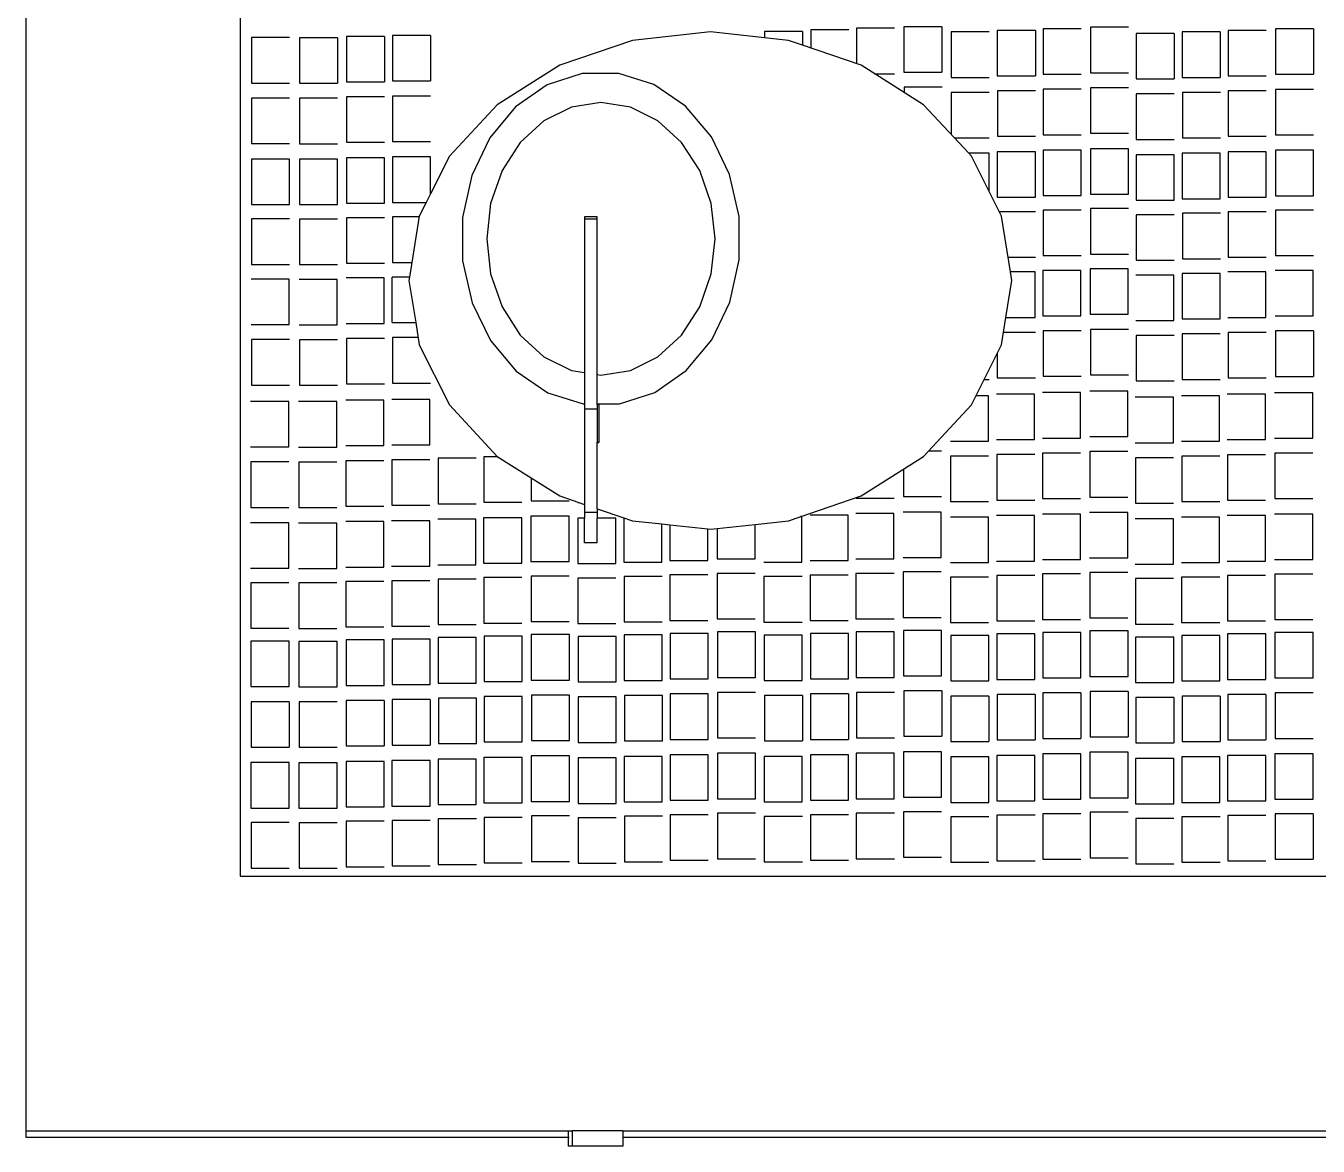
# Model space of a CAD drawing. Header units: inches. Extents: x -5775 to 2930, y 591 to 3437.
# Drawn here: x -5601.57 to -5590.98, y 2861.19 to 2870.38 of the extents above; entities that cross this region are included whole.
import ezdxf

# ---------------------------------------------------------------- set-up
doc = ezdxf.new("R2010")
doc.units = ezdxf.units.IN
doc.header["$LTSCALE"] = 20
doc.header["$MEASUREMENT"] = 0
doc.layers.add('Accesories', color=27, linetype='Continuous')

# ---------------------------------------------------------------- blocks, each defined once
blk = doc.blocks.new('Diesel Generator pl')
at = {"layer": 'Accesories'}
for p, q in [((6.04698, 0.53221), (6.04698, 1.89511)), ((6.20171, 0.7646), (6.20171, 1.65251)), ((6.20537, 0.7646), (6.20537, 1.65251)), ((5.5323, 1.18373), (5.5323, 1.16063)), ((5.5323, 1.18373), (5.5599, 1.18373)), ((5.5599, 1.16063), (5.5599, 1.18373)), ((5.56903, 1.18384), (5.56903, 1.16074)), ((5.59663, 1.16074), (5.59663, 1.18384)), ((5.63364, 1.18372), (5.60604, 1.18372)), ((5.60604, 1.18372), (5.60604, 1.16062)), ((5.63364, 1.16062), (5.63364, 1.18372)), ((5.64244, 1.1838), (5.64244, 1.1607)), ((5.67004, 1.1607), (5.67004, 1.1838)), ((5.67903, 1.18364), (5.67903, 1.16054)), ((5.70663, 1.18364), (5.67903, 1.18364)), ((5.70663, 1.16054), (5.70663, 1.18364)), ((5.71576, 1.18375), (5.74336, 1.18375)), ((5.71576, 1.18375), (5.71576, 1.16065)), ((5.74336, 1.16065), (5.74336, 1.18375)), ((5.75328, 1.18329), (5.75328, 1.16019)), ((5.78088, 1.18329), (5.75328, 1.18329)), ((5.78088, 1.16019), (5.78088, 1.18329)), ((5.79002, 1.1834), (5.79002, 1.1603)), ((5.81762, 1.1603), (5.81762, 1.1834)), ((5.82703, 1.18328), (5.82703, 1.16018)), ((5.85463, 1.18328), (5.82703, 1.18328)), ((5.85463, 1.16018), (5.85463, 1.18328)), ((5.86343, 1.18336), (5.86343, 1.16026)), ((5.89103, 1.16026), (5.89103, 1.18336)), ((5.92652, 1.18348), (5.89892, 1.18348)), ((5.89892, 1.18348), (5.89892, 1.16038)), ((5.92652, 1.16038), (5.92652, 1.18348)), ((5.93566, 1.18359), (5.93566, 1.16049)), ((5.96326, 1.16049), (5.96326, 1.18359)), ((6.00027, 1.18348), (5.97267, 1.18348)), ((5.97267, 1.18348), (5.97267, 1.16038)), ((6.00027, 1.16038), (6.00027, 1.18348)), ((6.00907, 1.18355), (6.03667, 1.18355)), ((6.00907, 1.18355), (6.00907, 1.16045)), ((6.03667, 1.16045), (6.03667, 1.18355)), ((5.5323, 1.16063), (5.5599, 1.16063)), ((5.53321, 1.15501), (5.53321, 1.13191)), ((5.56081, 1.13191), (5.56081, 1.15501)), ((5.56903, 1.16074), (5.59663, 1.16074)), ((5.56995, 1.15512), (5.56995, 1.13202)), ((5.59755, 1.13202), (5.59755, 1.15512)), ((5.60604, 1.16062), (5.63364, 1.16062)), ((5.60696, 1.155), (5.60696, 1.1319)), ((5.63456, 1.155), (5.60696, 1.155)), ((5.63456, 1.1319), (5.63456, 1.155)), ((5.64244, 1.1607), (5.67004, 1.1607)), ((5.64336, 1.15508), (5.64336, 1.13198)), ((5.67096, 1.13198), (5.67096, 1.15508)), ((5.70754, 1.15492), (5.67994, 1.15492)), ((5.67994, 1.15492), (5.67994, 1.13182)), ((5.70754, 1.13182), (5.70754, 1.15492)), ((5.71576, 1.16065), (5.74336, 1.16065)), ((5.71668, 1.15503), (5.71668, 1.13193)), ((5.74428, 1.13193), (5.74428, 1.15503)), ((5.7818, 1.15456), (5.7542, 1.15456)), ((5.7542, 1.15456), (5.7542, 1.13146)), ((5.7818, 1.13146), (5.7818, 1.15456)), ((5.79002, 1.1603), (5.81762, 1.1603)), ((5.79093, 1.15467), (5.79093, 1.13157)), ((5.81853, 1.13157), (5.81853, 1.15467)), ((5.85554, 1.15456), (5.82794, 1.15456)), ((5.82794, 1.15456), (5.82794, 1.13146)), ((5.85554, 1.13146), (5.85554, 1.15456)), ((5.86343, 1.16026), (5.89103, 1.16026)), ((5.86435, 1.15463), (5.86435, 1.13153)), ((5.89195, 1.13153), (5.89195, 1.15463)), ((5.89892, 1.16038), (5.92652, 1.16038)), ((5.92744, 1.15476), (5.89984, 1.15476)), ((5.89984, 1.15476), (5.89984, 1.13166)), ((5.92744, 1.13166), (5.92744, 1.15476)), ((5.93566, 1.16049), (5.96326, 1.16049)), ((5.93657, 1.15487), (5.93657, 1.13177)), ((5.93657, 1.15487), (5.96417, 1.15487)), ((5.96417, 1.13177), (5.96417, 1.15487)), ((5.97267, 1.16038), (6.00027, 1.16038)), ((6.00118, 1.15475), (5.97358, 1.15475)), ((5.97358, 1.15475), (5.97358, 1.13165)), ((6.00118, 1.13165), (6.00118, 1.15475)), ((6.00907, 1.16045), (6.03667, 1.16045)), ((6.00999, 1.15483), (6.00999, 1.13173)), ((6.03759, 1.13173), (6.03759, 1.15483)), ((5.53321, 1.13191), (5.56081, 1.13191)), ((5.56995, 1.13202), (5.59755, 1.13202)), ((5.60696, 1.1319), (5.63456, 1.1319)), ((5.64336, 1.13198), (5.67096, 1.13198)), ((5.71668, 1.13193), (5.74428, 1.13193)), ((5.79093, 1.13157), (5.81853, 1.13157)), ((5.86435, 1.13153), (5.89195, 1.13153)), ((5.89984, 1.13166), (5.92744, 1.13166)), ((5.93657, 1.13177), (5.96417, 1.13177)), ((5.97358, 1.13165), (6.00118, 1.13165)), ((6.00999, 1.13173), (6.03759, 1.13173)), ((5.53415, 1.12722), (5.56175, 1.12722)), ((5.53415, 1.12722), (5.53415, 1.10412)), ((5.56175, 1.10412), (5.56175, 1.12722)), ((5.57088, 1.12733), (5.57088, 1.10423)), ((5.59848, 1.10423), (5.59848, 1.12733)), ((5.60789, 1.12721), (5.60789, 1.10411)), ((5.63549, 1.12721), (5.60789, 1.12721)), ((5.63549, 1.10411), (5.63549, 1.12721)), ((5.6443, 1.12729), (5.6443, 1.10419)), ((5.6719, 1.10419), (5.6719, 1.12729)), ((5.70848, 1.12712), (5.68088, 1.12712)), ((5.68088, 1.12712), (5.68088, 1.10402)), ((5.70848, 1.10402), (5.70848, 1.12712)), ((5.71762, 1.12723), (5.71762, 1.10413)), ((5.74522, 1.10413), (5.74522, 1.12723)), ((5.75513, 1.12677), (5.75513, 1.10367)), ((5.78273, 1.12677), (5.75513, 1.12677)), ((5.78273, 1.10367), (5.78273, 1.12677)), ((5.79187, 1.12688), (5.79187, 1.10378)), ((5.81947, 1.10378), (5.81947, 1.12688)), ((5.85648, 1.12676), (5.82888, 1.12676)), ((5.82888, 1.12676), (5.82888, 1.10366)), ((5.85648, 1.10366), (5.85648, 1.12676)), ((5.86528, 1.12684), (5.86528, 1.10374)), ((5.89288, 1.10374), (5.89288, 1.12684)), ((5.92837, 1.12697), (5.90077, 1.12697)), ((5.90077, 1.12697), (5.90077, 1.10387)), ((5.92837, 1.10387), (5.92837, 1.12697)), ((5.93751, 1.12708), (5.93751, 1.10398)), ((5.93751, 1.12708), (5.96511, 1.12708)), ((5.96511, 1.10398), (5.96511, 1.12708)), ((6.00212, 1.12696), (5.97452, 1.12696)), ((5.97452, 1.12696), (5.97452, 1.10386)), ((6.00212, 1.10386), (6.00212, 1.12696)), ((6.01092, 1.12704), (6.01092, 1.10394)), ((6.03852, 1.10394), (6.03852, 1.12704)), ((5.53415, 1.10412), (5.56175, 1.10412)), ((5.53509, 1.09917), (5.53509, 1.07607)), ((5.53509, 1.09917), (5.56269, 1.09917)), ((5.56269, 1.07607), (5.56269, 1.09917)), ((5.57088, 1.10423), (5.59848, 1.10423)), ((5.57183, 1.09928), (5.57183, 1.07618)), ((5.59943, 1.07618), (5.59943, 1.09928)), ((5.60789, 1.10411), (5.63549, 1.10411)), ((5.63644, 1.09916), (5.60884, 1.09916)), ((5.60884, 1.09916), (5.60884, 1.07606)), ((5.63644, 1.07606), (5.63644, 1.09916)), ((5.6443, 1.10419), (5.6719, 1.10419)), ((5.64524, 1.09924), (5.64524, 1.07614)), ((5.67284, 1.07614), (5.67284, 1.09924)), ((5.68088, 1.10402), (5.70848, 1.10402)), ((5.70942, 1.09908), (5.68182, 1.09908)), ((5.68182, 1.09908), (5.68182, 1.07598)), ((5.70942, 1.07598), (5.70942, 1.09908)), ((5.71762, 1.10413), (5.74522, 1.10413)), ((5.71856, 1.09919), (5.71856, 1.07609)), ((5.74616, 1.07609), (5.74616, 1.09919)), ((5.78368, 1.09873), (5.75608, 1.09873)), ((5.75608, 1.09873), (5.75608, 1.07563)), ((5.78368, 1.07563), (5.78368, 1.09873)), ((5.79187, 1.10378), (5.81947, 1.10378)), ((5.79281, 1.09884), (5.79281, 1.07574)), ((5.82041, 1.07574), (5.82041, 1.09884)), ((5.85742, 1.09872), (5.82982, 1.09872)), ((5.82982, 1.09872), (5.82982, 1.07562)), ((5.85742, 1.07562), (5.85742, 1.09872)), ((5.86528, 1.10374), (5.89288, 1.10374)), ((5.86622, 1.0988), (5.86622, 1.0757)), ((5.89382, 1.0757), (5.89382, 1.0988)), ((5.90077, 1.10387), (5.92837, 1.10387)), ((5.90172, 1.09892), (5.90172, 1.07582)), ((5.92932, 1.09892), (5.90172, 1.09892)), ((5.92932, 1.07582), (5.92932, 1.09892)), ((5.93751, 1.10398), (5.96511, 1.10398)), ((5.93845, 1.09903), (5.96605, 1.09903)), ((5.93845, 1.09903), (5.93845, 1.07593)), ((5.96605, 1.07593), (5.96605, 1.09903)), ((5.97452, 1.10386), (6.00212, 1.10386)), ((5.97546, 1.09892), (5.97546, 1.07582)), ((6.00306, 1.09892), (5.97546, 1.09892)), ((6.00306, 1.07582), (6.00306, 1.09892)), ((6.01092, 1.10394), (6.03852, 1.10394)), ((6.01187, 1.09899), (6.01187, 1.07589)), ((6.03947, 1.07589), (6.03947, 1.09899)), ((5.53509, 1.07607), (5.56269, 1.07607)), ((5.57183, 1.07618), (5.59943, 1.07618)), ((5.60884, 1.07606), (5.63644, 1.07606)), ((5.64524, 1.07614), (5.67284, 1.07614)), ((5.71856, 1.07609), (5.74616, 1.07609)), ((5.79281, 1.07574), (5.82041, 1.07574)), ((5.86622, 1.0757), (5.89382, 1.0757)), ((5.90172, 1.07582), (5.92932, 1.07582)), ((5.93845, 1.07593), (5.96605, 1.07593)), ((5.97546, 1.07582), (6.00306, 1.07582)), ((6.01187, 1.07589), (6.03947, 1.07589)), ((5.53135, 1.07146), (5.53135, 1.04836)), ((5.55895, 1.04836), (5.55895, 1.07146)), ((5.56808, 1.07157), (5.56808, 1.04847)), ((5.59568, 1.04847), (5.59568, 1.07157)), ((5.63269, 1.07146), (5.60509, 1.07146)), ((5.60509, 1.07146), (5.60509, 1.04836)), ((5.63269, 1.04836), (5.63269, 1.07146)), ((5.6415, 1.07153), (5.6415, 1.04843)), ((5.6691, 1.04843), (5.6691, 1.07153)), ((5.67808, 1.07137), (5.67808, 1.04827)), ((5.70568, 1.07137), (5.67808, 1.07137)), ((5.70568, 1.04827), (5.70568, 1.07137)), ((5.71482, 1.07148), (5.71482, 1.04838)), ((5.74242, 1.04838), (5.74242, 1.07148)), ((5.77993, 1.07102), (5.75233, 1.07102)), ((5.75233, 1.07102), (5.75233, 1.04792)), ((5.77993, 1.04792), (5.77993, 1.07102)), ((5.78907, 1.07113), (5.78907, 1.04803)), ((5.81667, 1.04803), (5.81667, 1.07113)), ((5.82608, 1.07101), (5.82608, 1.04791)), ((5.85368, 1.07101), (5.82608, 1.07101)), ((5.85368, 1.04791), (5.85368, 1.07101)), ((5.86248, 1.07109), (5.86248, 1.04799)), ((5.89008, 1.04799), (5.89008, 1.07109)), ((5.92557, 1.07122), (5.89797, 1.07122)), ((5.89797, 1.07122), (5.89797, 1.04812)), ((5.92557, 1.04812), (5.92557, 1.07122)), ((5.93471, 1.07133), (5.93471, 1.04823)), ((5.93471, 1.07133), (5.96231, 1.07133)), ((5.96231, 1.04823), (5.96231, 1.07133)), ((5.97172, 1.07121), (5.97172, 1.04811)), ((5.99932, 1.07121), (5.97172, 1.07121)), ((5.99932, 1.04811), (5.99932, 1.07121)), ((6.00812, 1.07129), (6.00812, 1.04819)), ((6.03572, 1.04819), (6.03572, 1.07129)), ((5.53135, 1.04836), (5.55895, 1.04836)), ((5.56808, 1.04847), (5.59568, 1.04847)), ((5.60509, 1.04836), (5.63269, 1.04836)), ((5.6415, 1.04843), (5.6691, 1.04843)), ((5.67808, 1.04827), (5.70568, 1.04827)), ((5.71482, 1.04838), (5.74242, 1.04838)), ((5.78907, 1.04803), (5.81667, 1.04803)), ((5.86248, 1.04799), (5.89008, 1.04799)), ((5.89797, 1.04812), (5.92557, 1.04812)), ((5.93471, 1.04823), (5.96231, 1.04823)), ((5.97172, 1.04811), (5.99932, 1.04811)), ((6.00812, 1.04819), (6.03572, 1.04819)), ((5.53226, 1.04274), (5.53226, 1.01964)), ((5.55986, 1.01964), (5.55986, 1.04274)), ((5.569, 1.04285), (5.569, 1.01975)), ((5.5966, 1.01975), (5.5966, 1.04285)), ((5.63361, 1.04273), (5.60601, 1.04273)), ((5.60601, 1.04273), (5.60601, 1.01963)), ((5.63361, 1.01963), (5.63361, 1.04273)), ((5.64241, 1.04281), (5.64241, 1.01971)), ((5.67001, 1.01971), (5.67001, 1.04281)), ((5.7066, 1.04265), (5.679, 1.04265)), ((5.679, 1.04265), (5.679, 1.01955)), ((5.7066, 1.01955), (5.7066, 1.04265)), ((5.71573, 1.04276), (5.71573, 1.01966)), ((5.74333, 1.01966), (5.74333, 1.04276)), ((5.78085, 1.0423), (5.75325, 1.0423)), ((5.75325, 1.0423), (5.75325, 1.0192)), ((5.78085, 1.0192), (5.78085, 1.0423)), ((5.78999, 1.04241), (5.78999, 1.01931)), ((5.81759, 1.01931), (5.81759, 1.04241)), ((5.82699, 1.04229), (5.82699, 1.01919)), ((5.85459, 1.04229), (5.82699, 1.04229)), ((5.85459, 1.01919), (5.85459, 1.04229)), ((5.8634, 1.04237), (5.8634, 1.01927)), ((5.891, 1.01927), (5.891, 1.04237)), ((5.92649, 1.04249), (5.89889, 1.04249)), ((5.89889, 1.04249), (5.89889, 1.01939)), ((5.92649, 1.01939), (5.92649, 1.04249)), ((5.93563, 1.0426), (5.96323, 1.0426)), ((5.93563, 1.0426), (5.93563, 1.0195)), ((5.96323, 1.0195), (5.96323, 1.0426)), ((5.97263, 1.04249), (5.97263, 1.01939)), ((6.00023, 1.04249), (5.97263, 1.04249)), ((6.00023, 1.01939), (6.00023, 1.04249)), ((6.00904, 1.04256), (6.00904, 1.01946)), ((6.03664, 1.01946), (6.03664, 1.04256)), ((5.569, 1.01975), (5.5966, 1.01975)), ((5.53226, 1.01964), (5.55986, 1.01964)), ((5.5332, 1.01495), (5.5608, 1.01495)), ((5.5332, 1.01495), (5.5332, 0.99185)), ((5.5608, 0.99185), (5.5608, 1.01495)), ((5.56994, 1.01506), (5.56994, 0.99196)), ((5.59754, 0.99196), (5.59754, 1.01506)), ((5.60601, 1.01963), (5.63361, 1.01963)), ((5.63454, 1.01494), (5.60694, 1.01494)), ((5.60694, 1.01494), (5.60694, 0.99184)), ((5.63454, 0.99184), (5.63454, 1.01494)), ((5.64241, 1.01971), (5.67001, 1.01971)), ((5.64335, 1.01502), (5.64335, 0.99305)), ((5.67095, 0.9984), (5.67095, 1.01502)), ((5.679, 1.01955), (5.7066, 1.01955)), ((5.67993, 1.01486), (5.67993, 0.99983)), ((5.70753, 1.01486), (5.67993, 1.01486)), ((5.70753, 0.99711), (5.70753, 1.01486)), ((5.71573, 1.01966), (5.74333, 1.01966)), ((5.71667, 1.01497), (5.71667, 0.99565)), ((5.74427, 0.99187), (5.74427, 1.01497)), ((5.78178, 1.0145), (5.75418, 1.0145)), ((5.75418, 1.0145), (5.75418, 0.9914)), ((5.78178, 0.9914), (5.78178, 1.0145)), ((5.78999, 1.01931), (5.81759, 1.01931)), ((5.79092, 1.01461), (5.79092, 0.99151)), ((5.81852, 0.99151), (5.81852, 1.01461)), ((5.85553, 1.0145), (5.82793, 1.0145)), ((5.82793, 1.0145), (5.82793, 0.9914)), ((5.85553, 0.9914), (5.85553, 1.0145)), ((5.8634, 1.01927), (5.891, 1.01927)), ((5.86433, 1.01457), (5.86433, 0.99147)), ((5.89193, 0.99147), (5.89193, 1.01457)), ((5.89889, 1.01939), (5.92649, 1.01939)), ((5.89983, 1.0147), (5.89983, 0.9916)), ((5.92743, 1.0147), (5.89983, 1.0147)), ((5.92743, 0.9916), (5.92743, 1.0147)), ((5.93563, 1.0195), (5.96323, 1.0195)), ((5.93656, 1.01481), (5.96416, 1.01481)), ((5.93656, 1.01481), (5.93656, 0.99171)), ((5.96416, 0.99171), (5.96416, 1.01481)), ((5.97263, 1.01939), (6.00023, 1.01939)), ((6.00117, 1.01469), (5.97357, 1.01469)), ((5.97357, 1.01469), (5.97357, 0.99159)), ((6.00117, 0.99159), (6.00117, 1.01469)), ((6.00904, 1.01946), (6.03664, 1.01946)), ((6.00997, 1.01477), (6.00997, 0.99167)), ((6.03757, 0.99167), (6.03757, 1.01477)), ((5.67993, 0.99983), (5.6461, 0.99443)), ((5.68519, 1.00067), (5.67993, 0.99983)), ((5.70753, 0.99711), (5.68519, 1.00067)), ((5.72428, 0.99443), (5.70753, 0.99711)), ((5.5332, 0.99185), (5.5608, 0.99185)), ((5.56994, 0.99196), (5.59754, 0.99196)), ((5.60694, 0.99184), (5.63454, 0.99184)), ((5.6461, 0.99443), (5.63108, 0.9869)), ((5.76071, 0.97616), (5.72428, 0.99443)), ((5.7294, 0.99187), (5.74427, 0.99187)), ((5.79092, 0.99151), (5.81852, 0.99151)), ((5.86433, 0.99147), (5.89193, 0.99147)), ((5.89983, 0.9916), (5.92743, 0.9916)), ((5.93656, 0.99171), (5.96416, 0.99171)), ((5.97357, 0.99159), (6.00117, 0.99159)), ((6.00997, 0.99167), (6.03757, 0.99167)), ((5.53414, 0.9869), (5.53414, 0.9638)), ((5.56174, 0.9638), (5.56174, 0.9869)), ((5.57088, 0.98701), (5.57088, 0.96391)), ((5.59848, 0.96575), (5.59848, 0.98701)), ((5.60789, 0.9869), (5.60789, 0.9745)), ((5.63108, 0.9869), (5.60789, 0.9869)), ((5.63108, 0.9869), (5.60967, 0.97616)), ((5.74521, 0.98393), (5.74521, 0.98692)), ((5.75513, 0.98646), (5.75513, 0.97896)), ((5.78273, 0.98646), (5.75513, 0.98646)), ((5.78273, 0.96336), (5.78273, 0.98646)), ((5.79186, 0.98657), (5.79186, 0.96347)), ((5.81946, 0.96347), (5.81946, 0.98657)), ((5.85647, 0.98645), (5.82887, 0.98645)), ((5.82887, 0.98645), (5.82887, 0.96335)), ((5.85647, 0.96335), (5.85647, 0.98645)), ((5.86528, 0.98653), (5.86528, 0.96343)), ((5.89288, 0.96343), (5.89288, 0.98653)), ((5.92837, 0.98666), (5.90077, 0.98666)), ((5.90077, 0.98666), (5.90077, 0.96356)), ((5.92837, 0.96356), (5.92837, 0.98666)), ((5.93751, 0.98677), (5.93751, 0.96367)), ((5.93751, 0.98677), (5.96511, 0.98677)), ((5.96511, 0.96367), (5.96511, 0.98677)), ((5.97451, 0.98665), (5.97451, 0.96355)), ((6.00211, 0.98665), (5.97451, 0.98665)), ((6.00211, 0.96355), (6.00211, 0.98665)), ((6.01092, 0.98673), (6.01092, 0.96363)), ((6.03852, 0.96363), (6.03852, 0.98673)), ((5.60789, 0.9745), (5.57839, 0.94708)), ((5.60967, 0.97616), (5.60789, 0.9745)), ((5.79199, 0.94708), (5.76071, 0.97616)), ((5.53104, 0.95826), (5.55864, 0.95826)), ((5.53104, 0.95826), (5.53104, 0.93516)), ((5.53414, 0.9638), (5.56174, 0.9638)), ((5.55864, 0.93516), (5.55864, 0.95826)), ((5.56777, 0.95837), (5.56777, 0.93527)), ((5.57088, 0.96391), (5.5965, 0.96391)), ((5.78876, 0.95793), (5.78876, 0.95008)), ((5.79186, 0.96347), (5.81946, 0.96347)), ((5.81636, 0.93483), (5.81636, 0.95793)), ((5.85337, 0.95781), (5.82577, 0.95781)), ((5.82577, 0.95781), (5.82577, 0.93471)), ((5.85337, 0.93471), (5.85337, 0.95781)), ((5.86217, 0.95788), (5.86217, 0.93478)), ((5.86528, 0.96343), (5.89288, 0.96343)), ((5.88977, 0.93478), (5.88977, 0.95788)), ((5.92526, 0.95801), (5.89766, 0.95801)), ((5.89766, 0.95801), (5.89766, 0.93491)), ((5.90077, 0.96356), (5.92837, 0.96356)), ((5.92526, 0.93491), (5.92526, 0.95801)), ((5.9344, 0.95812), (5.962, 0.95812)), ((5.9344, 0.95812), (5.9344, 0.93502)), ((5.93751, 0.96367), (5.96511, 0.96367)), ((5.962, 0.93502), (5.962, 0.95812)), ((5.99901, 0.95801), (5.97141, 0.95801)), ((5.97141, 0.95801), (5.97141, 0.93491)), ((5.97451, 0.96355), (6.00211, 0.96355)), ((5.99901, 0.93491), (5.99901, 0.95801)), ((6.00781, 0.95808), (6.00781, 0.93498)), ((6.01092, 0.96363), (6.03852, 0.96363)), ((6.03541, 0.93498), (6.03541, 0.95808)), ((5.57839, 0.94708), (5.55439, 0.90919)), ((5.81599, 0.90919), (5.79199, 0.94708)), ((5.53104, 0.93516), (5.55864, 0.93516)), ((5.56777, 0.93527), (5.57091, 0.93527)), ((5.79975, 0.93483), (5.81636, 0.93483)), ((5.86217, 0.93478), (5.88977, 0.93478)), ((5.89766, 0.93491), (5.92526, 0.93491)), ((5.9344, 0.93502), (5.962, 0.93502)), ((5.97141, 0.93491), (5.99901, 0.93491)), ((6.00781, 0.93498), (6.03541, 0.93498)), ((5.53195, 0.92954), (5.53195, 0.90644)), ((5.55955, 0.91734), (5.55955, 0.92954)), ((5.81727, 0.9061), (5.81727, 0.9292)), ((5.85428, 0.92909), (5.82668, 0.92909)), ((5.82668, 0.92909), (5.82668, 0.90599)), ((5.85428, 0.90599), (5.85428, 0.92909)), ((5.86309, 0.92916), (5.86309, 0.90606)), ((5.89069, 0.90606), (5.89069, 0.92916)), ((5.89858, 0.92929), (5.89858, 0.90619)), ((5.92618, 0.92929), (5.89858, 0.92929)), ((5.92618, 0.90619), (5.92618, 0.92929)), ((5.93532, 0.9294), (5.93532, 0.9063)), ((5.96292, 0.9063), (5.96292, 0.9294)), ((5.99992, 0.92928), (5.97232, 0.92928)), ((5.97232, 0.92928), (5.97232, 0.90618)), ((5.99992, 0.90618), (5.99992, 0.92928)), ((6.00873, 0.92936), (6.00873, 0.90626)), ((6.03633, 0.90626), (6.03633, 0.92936)), ((5.53195, 0.90644), (5.55345, 0.90644)), ((5.55439, 0.90919), (5.54225, 0.8737)), ((5.83108, 0.86506), (5.81599, 0.90919)), ((5.81705, 0.9061), (5.81727, 0.9061)), ((5.86309, 0.90606), (5.89069, 0.90606)), ((5.89858, 0.90619), (5.92618, 0.90619)), ((5.93532, 0.9063), (5.96292, 0.9063)), ((5.97232, 0.90618), (5.99992, 0.90618)), ((6.00873, 0.90626), (6.03633, 0.90626)), ((5.53289, 0.90174), (5.53289, 0.87864)), ((5.82762, 0.90129), (5.82762, 0.87819)), ((5.85522, 0.90129), (5.82762, 0.90129)), ((5.85522, 0.87819), (5.85522, 0.90129)), ((5.86402, 0.90137), (5.86402, 0.87827)), ((5.89162, 0.87827), (5.89162, 0.90137)), ((5.89951, 0.9015), (5.89951, 0.8784)), ((5.92711, 0.9015), (5.89951, 0.9015)), ((5.92711, 0.8784), (5.92711, 0.9015)), ((5.93625, 0.90161), (5.96385, 0.90161)), ((5.93625, 0.90161), (5.93625, 0.87851)), ((5.96385, 0.87851), (5.96385, 0.90161)), ((6.00086, 0.90149), (5.97326, 0.90149)), ((5.97326, 0.90149), (5.97326, 0.87839)), ((6.00086, 0.87839), (6.00086, 0.90149)), ((6.00966, 0.90157), (6.00966, 0.87847)), ((6.03726, 0.87847), (6.03726, 0.90157)), ((5.53289, 0.87864), (5.54394, 0.87864)), ((5.53383, 0.8737), (5.54225, 0.8737)), ((5.53383, 0.8737), (5.53383, 0.8506)), ((5.54225, 0.8737), (5.5393, 0.86506)), ((5.82856, 0.87325), (5.82856, 0.87242)), ((5.85616, 0.87325), (5.82856, 0.87325)), ((5.85616, 0.85015), (5.85616, 0.87325)), ((5.86402, 0.87827), (5.89162, 0.87827)), ((5.86497, 0.87332), (5.86497, 0.85022)), ((5.89257, 0.85022), (5.89257, 0.87332)), ((5.89951, 0.8784), (5.92711, 0.8784)), ((5.92806, 0.87345), (5.90046, 0.87345)), ((5.90046, 0.87345), (5.90046, 0.85035)), ((5.92806, 0.85035), (5.92806, 0.87345)), ((5.93625, 0.87851), (5.96385, 0.87851)), ((5.93719, 0.87356), (5.93719, 0.85046)), ((5.93719, 0.87356), (5.96479, 0.87356)), ((5.96479, 0.85046), (5.96479, 0.87356)), ((5.97326, 0.87839), (6.00086, 0.87839)), ((5.9742, 0.87345), (5.9742, 0.85035)), ((6.0018, 0.87345), (5.9742, 0.87345)), ((6.0018, 0.85035), (6.0018, 0.87345)), ((6.00966, 0.87847), (6.03726, 0.87847)), ((6.01061, 0.87352), (6.01061, 0.85042)), ((6.03821, 0.85042), (6.03821, 0.87352)), ((5.5393, 0.86506), (5.53773, 0.8506)), ((5.83328, 0.84484), (5.83108, 0.86506)), ((5.53383, 0.8506), (5.53773, 0.8506)), ((5.53773, 0.8506), (5.53415, 0.81771)), ((5.86497, 0.85022), (5.89257, 0.85022)), ((5.90046, 0.85035), (5.92806, 0.85035)), ((5.93719, 0.85046), (5.96479, 0.85046)), ((5.9742, 0.85035), (6.0018, 0.85035)), ((6.01061, 0.85042), (6.03821, 0.85042)), ((5.85428, 0.84484), (5.83328, 0.84484)), ((5.83579, 0.82174), (5.83328, 0.84484)), ((5.85428, 0.82174), (5.85428, 0.84484)), ((5.86308, 0.84491), (5.86308, 0.82181)), ((5.89068, 0.82181), (5.89068, 0.84491)), ((5.92618, 0.84504), (5.89858, 0.84504)), ((5.89858, 0.84504), (5.89858, 0.82194)), ((5.92618, 0.82194), (5.92618, 0.84504)), ((5.93531, 0.84515), (5.93531, 0.82205)), ((5.96291, 0.82205), (5.96291, 0.84515)), ((5.99992, 0.84503), (5.97232, 0.84503)), ((5.97232, 0.84503), (5.97232, 0.82193)), ((5.99992, 0.82193), (5.99992, 0.84503)), ((6.00872, 0.84511), (6.00872, 0.82201)), ((6.03632, 0.82201), (6.03632, 0.84511)), ((5.64624, 0.83518), (5.62074, 0.82939)), ((5.67266, 0.83525), (5.64624, 0.83518)), ((5.6982, 0.82959), (5.67266, 0.83525)), ((5.62074, 0.82939), (5.59791, 0.81828)), ((5.72112, 0.8186), (5.6982, 0.82959)), ((5.53415, 0.81771), (5.5393, 0.77035)), ((5.59791, 0.81828), (5.57928, 0.80259)), ((5.63834, 0.81817), (5.61837, 0.81124)), ((5.65976, 0.82053), (5.63834, 0.81817)), ((5.68119, 0.81817), (5.65976, 0.82053)), ((5.70115, 0.81124), (5.68119, 0.81817)), ((5.73986, 0.80301), (5.72112, 0.8186)), ((5.83354, 0.79302), (5.83605, 0.81612)), ((5.83579, 0.82174), (5.85428, 0.82174)), ((5.83622, 0.81771), (5.83579, 0.82174)), ((5.83605, 0.81612), (5.83622, 0.81771)), ((5.8552, 0.81612), (5.83605, 0.81612)), ((5.8552, 0.79302), (5.8552, 0.81612)), ((5.86308, 0.82181), (5.89068, 0.82181)), ((5.864, 0.81619), (5.864, 0.79309)), ((5.8916, 0.79309), (5.8916, 0.81619)), ((5.89858, 0.82194), (5.92618, 0.82194)), ((5.92709, 0.81632), (5.89949, 0.81632)), ((5.89949, 0.81632), (5.89949, 0.79322)), ((5.92709, 0.79322), (5.92709, 0.81632)), ((5.93531, 0.82205), (5.96291, 0.82205)), ((5.96383, 0.81643), (5.93623, 0.81643)), ((5.93623, 0.81643), (5.93623, 0.79333)), ((5.96383, 0.79333), (5.96383, 0.81643)), ((5.97232, 0.82193), (5.99992, 0.82193)), ((6.00084, 0.81631), (5.97324, 0.81631)), ((5.97324, 0.81631), (5.97324, 0.79321)), ((6.00084, 0.79321), (6.00084, 0.81631)), ((6.00872, 0.82201), (6.03632, 0.82201)), ((6.00964, 0.81639), (6.00964, 0.79329)), ((6.03724, 0.79329), (6.03724, 0.81639)), ((5.61837, 0.81124), (5.60123, 0.80023)), ((5.7183, 0.80023), (5.70115, 0.81124)), ((5.57928, 0.80259), (5.56615, 0.78341)), ((5.60123, 0.80023), (5.58807, 0.78588)), ((5.73146, 0.78588), (5.7183, 0.80023)), ((5.75314, 0.7839), (5.73986, 0.80301)), ((5.83303, 0.78832), (5.83354, 0.79302)), ((5.83354, 0.79302), (5.8552, 0.79302)), ((5.864, 0.79309), (5.8916, 0.79309)), ((5.89949, 0.79322), (5.92709, 0.79322)), ((5.93623, 0.79333), (5.96383, 0.79333)), ((5.97324, 0.79321), (6.00084, 0.79321)), ((6.00964, 0.79329), (6.03724, 0.79329)), ((5.58807, 0.78588), (5.5798, 0.76917)), ((5.73973, 0.76917), (5.73146, 0.78588)), ((5.83108, 0.77035), (5.83303, 0.78832)), ((5.85613, 0.78832), (5.83303, 0.78832)), ((5.85613, 0.76522), (5.85613, 0.78832)), ((5.86493, 0.7884), (5.86493, 0.7653)), ((5.89253, 0.7653), (5.89253, 0.7884)), ((5.90043, 0.78853), (5.90043, 0.76543)), ((5.92803, 0.78853), (5.90043, 0.78853)), ((5.92803, 0.76543), (5.92803, 0.78853)), ((5.96476, 0.78864), (5.93716, 0.78864)), ((5.93716, 0.78864), (5.93716, 0.76554)), ((5.96476, 0.76554), (5.96476, 0.78864)), ((6.00177, 0.78852), (5.97417, 0.78852)), ((5.97417, 0.78852), (5.97417, 0.76542)), ((6.00177, 0.76542), (6.00177, 0.78852)), ((6.01058, 0.7886), (6.01058, 0.7655)), ((6.03818, 0.7655), (6.03818, 0.7886)), ((5.56615, 0.78341), (5.55939, 0.76203)), ((5.76006, 0.76256), (5.75314, 0.7839)), ((5.5393, 0.77035), (5.55439, 0.72623)), ((5.5798, 0.76917), (5.57698, 0.75124)), ((5.74255, 0.75124), (5.73973, 0.76917)), ((5.82932, 0.76522), (5.83108, 0.77035)), ((5.55939, 0.76203), (5.55947, 0.73992)), ((5.7601, 0.75001), (5.76006, 0.76256)), ((5.82375, 0.74891), (5.82932, 0.76522)), ((5.82932, 0.76522), (5.85613, 0.76522)), ((5.86493, 0.7653), (5.89253, 0.7653)), ((5.90043, 0.76543), (5.92803, 0.76543)), ((5.93716, 0.76554), (5.96476, 0.76554)), ((5.97417, 0.76542), (6.00177, 0.76542)), ((6.01058, 0.7655), (6.03818, 0.7655)), ((6.20171, 0.7646), (6.20537, 0.7646)), ((6.20171, 0.7646), (6.20171, 0.7338)), ((6.20537, 0.7646), (6.21091, 0.7646)), ((6.21091, 0.7646), (6.21091, 0.7338)), ((5.85708, 0.76028), (5.82948, 0.76028)), ((5.82948, 0.76028), (5.82948, 0.74891)), ((5.85708, 0.73718), (5.85708, 0.76028)), ((5.86588, 0.76035), (5.86588, 0.73725)), ((5.89348, 0.73725), (5.89348, 0.76035)), ((5.92897, 0.76048), (5.90137, 0.76048)), ((5.90137, 0.76048), (5.90137, 0.73738)), ((5.92897, 0.73738), (5.92897, 0.76048)), ((5.96571, 0.76059), (5.93811, 0.76059)), ((5.93811, 0.76059), (5.93811, 0.73749)), ((5.96571, 0.73749), (5.96571, 0.76059)), ((6.00272, 0.76048), (5.97512, 0.76048)), ((5.97512, 0.76048), (5.97512, 0.73738)), ((6.00272, 0.73738), (6.00272, 0.76048)), ((6.01152, 0.76055), (6.01152, 0.73745)), ((6.03912, 0.73745), (6.03912, 0.76055)), ((5.57698, 0.75124), (5.5798, 0.73331)), ((5.64642, 0.74891), (5.64642, 0.74121)), ((5.64795, 0.74891), (5.64642, 0.74891)), ((5.64795, 0.74891), (5.64795, 0.74121)), ((5.74218, 0.74891), (5.64795, 0.74891)), ((5.74218, 0.74891), (5.74255, 0.75124)), ((5.76011, 0.74891), (5.74218, 0.74891)), ((5.7601, 0.75001), (5.76043, 0.75001)), ((5.76011, 0.74891), (5.7601, 0.75001)), ((5.76043, 0.74891), (5.76011, 0.74891)), ((5.76043, 0.75001), (5.76043, 0.74891)), ((5.76043, 0.75001), (5.78339, 0.75001)), ((5.76043, 0.74891), (5.76324, 0.74891)), ((5.76324, 0.74891), (5.76324, 0.74121)), ((5.76324, 0.74891), (5.78339, 0.74891)), ((5.78339, 0.75001), (5.78339, 0.74891)), ((5.78379, 0.75001), (5.78339, 0.75001)), ((5.78379, 0.74891), (5.78339, 0.74891)), ((5.78379, 0.75001), (5.78379, 0.74891)), ((5.82375, 0.74891), (5.78379, 0.74891)), ((5.82375, 0.74891), (5.82615, 0.74891)), ((5.82615, 0.74891), (5.82615, 0.74121)), ((5.82615, 0.74891), (5.82948, 0.74891)), ((5.84455, 0.74891), (5.82948, 0.74891)), ((5.84455, 0.74891), (5.84455, 0.74121)), ((5.55947, 0.73992), (5.56639, 0.71858)), ((5.64642, 0.74121), (5.64795, 0.74121)), ((5.64795, 0.74121), (5.74097, 0.74121)), ((5.73973, 0.73331), (5.74097, 0.74121)), ((5.74097, 0.74121), (5.76013, 0.74121)), ((5.75338, 0.71907), (5.76014, 0.74045)), ((5.76014, 0.74045), (5.76013, 0.74121)), ((5.76013, 0.74121), (5.76324, 0.74121)), ((5.76324, 0.74121), (5.82111, 0.74121)), ((5.81599, 0.72623), (5.82111, 0.74121)), ((5.82007, 0.7373), (5.82007, 0.73815)), ((5.82111, 0.74121), (5.82615, 0.74121)), ((5.82615, 0.74121), (5.82948, 0.74121)), ((5.82948, 0.74121), (5.82948, 0.73718)), ((5.84455, 0.74121), (5.82948, 0.74121)), ((5.90137, 0.73738), (5.92897, 0.73738)), ((5.93811, 0.73749), (5.96571, 0.73749)), ((5.97512, 0.73738), (6.00272, 0.73738)), ((6.01152, 0.73745), (6.03912, 0.73745)), ((5.5798, 0.73331), (5.58807, 0.7166)), ((5.73146, 0.7166), (5.73973, 0.73331)), ((5.81889, 0.70892), (5.81889, 0.73202)), ((5.81977, 0.7373), (5.82007, 0.7373)), ((5.8559, 0.7319), (5.8283, 0.7319)), ((5.8283, 0.7319), (5.8283, 0.7088)), ((5.82948, 0.73718), (5.85708, 0.73718)), ((5.8559, 0.7088), (5.8559, 0.7319)), ((5.8647, 0.73198), (5.8647, 0.70888)), ((5.86588, 0.73725), (5.89348, 0.73725)), ((5.8923, 0.70888), (5.8923, 0.73198)), ((5.92779, 0.73211), (5.90019, 0.73211)), ((5.90019, 0.73211), (5.90019, 0.70901)), ((5.92779, 0.70901), (5.92779, 0.73211)), ((5.96453, 0.73222), (5.93693, 0.73222)), ((5.93693, 0.73222), (5.93693, 0.70912)), ((5.96453, 0.70912), (5.96453, 0.73222)), ((6.00154, 0.7321), (5.97394, 0.7321)), ((5.97394, 0.7321), (5.97394, 0.709)), ((6.00154, 0.709), (6.00154, 0.7321)), ((6.01034, 0.73218), (6.01034, 0.70908)), ((6.03794, 0.70908), (6.03794, 0.73218)), ((6.20171, 0.7338), (6.21091, 0.7338)), ((6.20171, 0.73141), (6.20171, 0.7338)), ((6.20171, 0.73141), (6.20537, 0.73141)), ((6.20171, 0.4022), (6.20171, 0.73141)), ((6.20537, 0.73141), (6.20537, 0.73191)), ((6.20537, 0.73141), (6.21091, 0.73141)), ((6.20537, 0.4022), (6.20537, 0.73141)), ((6.21091, 0.7338), (6.21091, 0.73141)), ((5.55439, 0.72623), (5.57839, 0.68834)), ((5.79199, 0.68834), (5.81599, 0.72623)), ((5.56639, 0.71858), (5.57967, 0.69947)), ((5.58807, 0.7166), (5.60123, 0.70225)), ((5.7183, 0.70225), (5.73146, 0.7166)), ((5.74024, 0.69989), (5.75338, 0.71907)), ((5.80503, 0.70892), (5.81889, 0.70892)), ((5.8283, 0.7088), (5.8559, 0.7088)), ((5.8647, 0.70888), (5.8923, 0.70888)), ((5.90019, 0.70901), (5.92779, 0.70901)), ((5.93693, 0.70912), (5.96453, 0.70912)), ((5.97394, 0.709), (6.00154, 0.709)), ((6.01034, 0.70908), (6.03794, 0.70908)), ((5.57967, 0.69947), (5.59841, 0.68388)), ((5.60123, 0.70225), (5.61837, 0.69124)), ((5.70115, 0.69124), (5.7183, 0.70225)), ((5.72162, 0.6842), (5.74024, 0.69989)), ((5.8198, 0.6802), (5.8198, 0.7033)), ((5.85681, 0.70318), (5.82921, 0.70318)), ((5.82921, 0.70318), (5.82921, 0.68008)), ((5.85681, 0.68008), (5.85681, 0.70318)), ((5.86561, 0.70326), (5.86561, 0.68016)), ((5.89321, 0.68016), (5.89321, 0.70326)), ((5.92871, 0.70339), (5.90111, 0.70339)), ((5.90111, 0.70339), (5.90111, 0.68029)), ((5.92871, 0.68029), (5.92871, 0.70339)), ((5.93784, 0.7035), (5.93784, 0.6804)), ((5.96544, 0.7035), (5.93784, 0.7035)), ((5.96544, 0.6804), (5.96544, 0.7035)), ((6.00245, 0.70338), (5.97485, 0.70338)), ((5.97485, 0.70338), (5.97485, 0.68028)), ((6.00245, 0.68028), (6.00245, 0.70338)), ((6.01126, 0.70346), (6.01126, 0.68036)), ((6.03886, 0.68036), (6.03886, 0.70346)), ((5.61837, 0.69124), (5.63834, 0.68432)), ((5.68119, 0.68432), (5.70115, 0.69124)), ((5.57839, 0.68834), (5.60967, 0.65926)), ((5.59841, 0.68388), (5.62133, 0.67289)), ((5.63834, 0.68432), (5.65976, 0.68195)), ((5.65976, 0.68195), (5.68119, 0.68432)), ((5.69878, 0.67309), (5.72162, 0.6842)), ((5.76071, 0.65926), (5.79199, 0.68834)), ((5.7922, 0.68868), (5.7922, 0.6802)), ((5.7922, 0.6802), (5.8198, 0.6802)), ((5.79314, 0.67551), (5.79314, 0.65241)), ((5.82074, 0.65241), (5.82074, 0.67551)), ((5.82921, 0.68008), (5.85681, 0.68008)), ((5.85775, 0.67539), (5.83015, 0.67539)), ((5.83015, 0.67539), (5.83015, 0.65229)), ((5.85775, 0.65229), (5.85775, 0.67539)), ((5.86561, 0.68016), (5.89321, 0.68016)), ((5.86655, 0.67547), (5.86655, 0.65237)), ((5.89415, 0.65237), (5.89415, 0.67547)), ((5.90111, 0.68029), (5.92871, 0.68029)), ((5.92964, 0.67559), (5.90204, 0.67559)), ((5.90204, 0.67559), (5.90204, 0.65249)), ((5.92964, 0.65249), (5.92964, 0.67559)), ((5.93784, 0.6804), (5.96544, 0.6804)), ((5.96638, 0.6757), (5.93878, 0.6757)), ((5.93878, 0.6757), (5.93878, 0.6526)), ((5.96638, 0.6526), (5.96638, 0.6757)), ((5.97485, 0.68028), (6.00245, 0.68028)), ((6.00339, 0.67559), (5.97579, 0.67559)), ((5.97579, 0.67559), (5.97579, 0.65249)), ((6.00339, 0.65249), (6.00339, 0.67559)), ((6.01126, 0.68036), (6.03886, 0.68036)), ((6.01219, 0.67566), (6.01219, 0.65256)), ((6.03979, 0.65256), (6.03979, 0.67566)), ((5.62133, 0.67289), (5.64687, 0.66723)), ((5.64687, 0.66723), (5.67328, 0.6673)), ((5.67328, 0.6673), (5.69878, 0.67309)), ((5.60967, 0.65926), (5.63253, 0.64779)), ((5.72428, 0.64098), (5.76071, 0.65926)), ((5.79314, 0.65241), (5.82074, 0.65241)), ((5.86655, 0.65237), (5.89415, 0.65237)), ((5.90204, 0.65249), (5.92964, 0.65249)), ((5.93878, 0.6526), (5.96638, 0.6526)), ((5.97579, 0.65249), (6.00339, 0.65249)), ((6.01219, 0.65256), (6.03979, 0.65256)), ((5.53636, 0.6478), (5.56396, 0.6478)), ((5.53636, 0.6478), (5.53636, 0.6247)), ((5.56396, 0.6247), (5.56396, 0.6478)), ((5.5731, 0.64791), (5.5731, 0.62481)), ((5.6007, 0.62481), (5.6007, 0.64791)), ((5.63253, 0.64779), (5.61011, 0.64779)), ((5.61011, 0.64779), (5.61011, 0.62469)), ((5.63253, 0.64779), (5.63771, 0.64519)), ((5.63771, 0.62469), (5.63771, 0.64519)), ((5.63771, 0.64519), (5.6461, 0.64098)), ((5.74743, 0.62472), (5.74743, 0.64782)), ((5.78495, 0.64735), (5.75735, 0.64735)), ((5.75735, 0.64735), (5.75735, 0.62425)), ((5.78495, 0.62425), (5.78495, 0.64735)), ((5.79408, 0.64746), (5.79408, 0.62436)), ((5.82168, 0.62436), (5.82168, 0.64746)), ((5.85869, 0.64734), (5.83109, 0.64734)), ((5.83109, 0.64734), (5.83109, 0.62424)), ((5.85869, 0.62424), (5.85869, 0.64734)), ((5.86749, 0.64742), (5.86749, 0.62432)), ((5.89509, 0.62432), (5.89509, 0.64742)), ((5.90299, 0.64755), (5.90299, 0.62445)), ((5.93059, 0.64755), (5.90299, 0.64755)), ((5.93059, 0.62445), (5.93059, 0.64755)), ((5.93972, 0.64766), (5.96732, 0.64766)), ((5.93972, 0.64766), (5.93972, 0.62456)), ((5.96732, 0.62456), (5.96732, 0.64766)), ((5.97673, 0.64754), (5.97673, 0.62444)), ((6.00433, 0.64754), (5.97673, 0.64754)), ((6.00433, 0.62444), (6.00433, 0.64754)), ((6.01313, 0.64762), (6.01313, 0.62452)), ((6.04073, 0.62452), (6.04073, 0.64762)), ((5.6461, 0.64098), (5.68309, 0.63508)), ((5.64651, 0.64092), (5.64651, 0.62477)), ((5.67411, 0.62477), (5.67411, 0.63652)), ((5.68519, 0.63475), (5.71069, 0.63882)), ((5.71069, 0.63882), (5.72428, 0.64098)), ((5.71069, 0.62461), (5.71069, 0.63882)), ((5.71983, 0.64027), (5.71983, 0.62472)), ((5.68309, 0.63508), (5.68309, 0.62461)), ((5.68309, 0.63508), (5.68519, 0.63475)), ((5.53636, 0.6247), (5.56396, 0.6247)), ((5.53686, 0.61988), (5.56446, 0.61988)), ((5.53686, 0.61988), (5.53686, 0.59678)), ((5.56446, 0.59678), (5.56446, 0.61988)), ((5.5731, 0.62481), (5.6007, 0.62481)), ((5.57359, 0.61999), (5.57359, 0.59689)), ((5.60119, 0.59689), (5.60119, 0.61999)), ((5.61011, 0.62469), (5.63771, 0.62469)), ((5.6106, 0.61987), (5.6106, 0.59677)), ((5.6382, 0.61987), (5.6106, 0.61987)), ((5.6382, 0.59677), (5.6382, 0.61987)), ((5.64651, 0.62477), (5.67411, 0.62477)), ((5.647, 0.61995), (5.647, 0.59685)), ((5.6746, 0.59685), (5.6746, 0.61995)), ((5.71069, 0.62461), (5.68309, 0.62461)), ((5.68359, 0.61979), (5.68359, 0.59669)), ((5.71119, 0.61979), (5.68359, 0.61979)), ((5.71119, 0.59669), (5.71119, 0.61979)), ((5.71983, 0.62472), (5.74743, 0.62472)), ((5.72032, 0.6199), (5.72032, 0.5968)), ((5.74792, 0.5968), (5.74792, 0.6199)), ((5.79408, 0.62436), (5.82168, 0.62436)), ((5.86749, 0.62432), (5.89509, 0.62432)), ((5.90299, 0.62445), (5.93059, 0.62445)), ((5.93972, 0.62456), (5.96732, 0.62456)), ((5.94022, 0.61974), (5.94022, 0.59664)), ((5.94022, 0.61974), (5.96782, 0.61974)), ((5.96782, 0.59664), (5.96782, 0.61974)), ((5.97673, 0.62444), (6.00433, 0.62444)), ((6.01313, 0.62452), (6.04073, 0.62452)), ((6.01363, 0.6197), (6.01363, 0.5966)), ((6.04123, 0.5966), (6.04123, 0.6197)), ((5.78544, 0.61944), (5.75784, 0.61944)), ((5.75784, 0.61944), (5.75784, 0.59634)), ((5.78544, 0.59634), (5.78544, 0.61944)), ((5.79458, 0.61955), (5.79458, 0.59645)), ((5.82218, 0.59645), (5.82218, 0.61955)), ((5.85919, 0.61943), (5.83159, 0.61943)), ((5.83159, 0.61943), (5.83159, 0.59633)), ((5.85919, 0.59633), (5.85919, 0.61943)), ((5.86799, 0.6195), (5.86799, 0.5964)), ((5.89559, 0.5964), (5.89559, 0.6195)), ((5.93108, 0.61963), (5.90348, 0.61963)), ((5.90348, 0.61963), (5.90348, 0.59653)), ((5.93108, 0.59653), (5.93108, 0.61963)), ((6.00483, 0.61963), (5.97723, 0.61963)), ((5.97723, 0.61963), (5.97723, 0.59653)), ((6.00483, 0.59653), (6.00483, 0.61963)), ((5.53686, 0.59678), (5.56446, 0.59678)), ((5.57359, 0.59689), (5.60119, 0.59689)), ((5.6106, 0.59677), (5.6382, 0.59677)), ((5.647, 0.59685), (5.6746, 0.59685)), ((5.72032, 0.5968), (5.74792, 0.5968)), ((5.79458, 0.59645), (5.82218, 0.59645)), ((5.86799, 0.5964), (5.89559, 0.5964)), ((5.90348, 0.59653), (5.93108, 0.59653)), ((5.94022, 0.59664), (5.96782, 0.59664)), ((5.97723, 0.59653), (6.00483, 0.59653)), ((6.01363, 0.5966), (6.04123, 0.5966)), ((5.53771, 0.59133), (5.53771, 0.56823)), ((5.53771, 0.59133), (5.56531, 0.59133)), ((5.56531, 0.56823), (5.56531, 0.59133)), ((5.57445, 0.59144), (5.57445, 0.56834)), ((5.60205, 0.56834), (5.60205, 0.59144)), ((5.63906, 0.59132), (5.61146, 0.59132)), ((5.61146, 0.59132), (5.61146, 0.56822)), ((5.63906, 0.56822), (5.63906, 0.59132)), ((5.64786, 0.5914), (5.64786, 0.5683)), ((5.67546, 0.5683), (5.67546, 0.5914)), ((5.68444, 0.59124), (5.68444, 0.56814)), ((5.71204, 0.59124), (5.68444, 0.59124)), ((5.71204, 0.56814), (5.71204, 0.59124)), ((5.72118, 0.59135), (5.72118, 0.56825)), ((5.74878, 0.56825), (5.74878, 0.59135)), ((5.7863, 0.59088), (5.7587, 0.59088)), ((5.7587, 0.59088), (5.7587, 0.56778)), ((5.7863, 0.56778), (5.7863, 0.59088)), ((5.79543, 0.59099), (5.79543, 0.56789)), ((5.82303, 0.56789), (5.82303, 0.59099)), ((5.83244, 0.59087), (5.83244, 0.56777)), ((5.86004, 0.59087), (5.83244, 0.59087)), ((5.86004, 0.56777), (5.86004, 0.59087)), ((5.86885, 0.59095), (5.86885, 0.56785)), ((5.89645, 0.56785), (5.89645, 0.59095)), ((5.90434, 0.59108), (5.90434, 0.56798)), ((5.93194, 0.59108), (5.90434, 0.59108)), ((5.93194, 0.56798), (5.93194, 0.59108)), ((5.94107, 0.59119), (5.94107, 0.56809)), ((5.96867, 0.56809), (5.96867, 0.59119)), ((5.97808, 0.59107), (5.97808, 0.56797)), ((6.00568, 0.59107), (5.97808, 0.59107)), ((6.00568, 0.56797), (6.00568, 0.59107)), ((6.01449, 0.59115), (6.01449, 0.56805)), ((6.04209, 0.56805), (6.04209, 0.59115)), ((5.53771, 0.56823), (5.56531, 0.56823)), ((5.57445, 0.56834), (5.60205, 0.56834)), ((5.61146, 0.56822), (5.63906, 0.56822)), ((5.64786, 0.5683), (5.67546, 0.5683)), ((5.72118, 0.56825), (5.74878, 0.56825)), ((5.79543, 0.56789), (5.82303, 0.56789)), ((5.86885, 0.56785), (5.89645, 0.56785)), ((5.90434, 0.56798), (5.93194, 0.56798)), ((5.94107, 0.56809), (5.96867, 0.56809)), ((5.97808, 0.56797), (6.00568, 0.56797)), ((6.01449, 0.56805), (6.04209, 0.56805)), ((5.5376, 0.5622), (5.5376, 0.5391)), ((5.5652, 0.5391), (5.5652, 0.5622)), ((5.57434, 0.56231), (5.57434, 0.53921)), ((5.60194, 0.53921), (5.60194, 0.56231)), ((5.63895, 0.56219), (5.61135, 0.56219)), ((5.61135, 0.56219), (5.61135, 0.53909)), ((5.63895, 0.53909), (5.63895, 0.56219)), ((5.64775, 0.56227), (5.64775, 0.53917)), ((5.67535, 0.53917), (5.67535, 0.56227)), ((5.71194, 0.5621), (5.68434, 0.5621)), ((5.68434, 0.5621), (5.68434, 0.539)), ((5.71194, 0.539), (5.71194, 0.5621)), ((5.72107, 0.56222), (5.72107, 0.53912)), ((5.74867, 0.53912), (5.74867, 0.56222)), ((5.75859, 0.56175), (5.75859, 0.53865)), ((5.78619, 0.56175), (5.75859, 0.56175)), ((5.78619, 0.53865), (5.78619, 0.56175)), ((5.79533, 0.56186), (5.79533, 0.53876)), ((5.82293, 0.53876), (5.82293, 0.56186)), ((5.85993, 0.56174), (5.83233, 0.56174)), ((5.83233, 0.56174), (5.83233, 0.53864)), ((5.85993, 0.53864), (5.85993, 0.56174)), ((5.86874, 0.56182), (5.86874, 0.53872)), ((5.89634, 0.53872), (5.89634, 0.56182)), ((5.90423, 0.56195), (5.90423, 0.53885)), ((5.93183, 0.56195), (5.90423, 0.56195)), ((5.93183, 0.53885), (5.93183, 0.56195)), ((5.94097, 0.56206), (5.96857, 0.56206)), ((5.94097, 0.56206), (5.94097, 0.53896)), ((5.96857, 0.53896), (5.96857, 0.56206)), ((6.00557, 0.56194), (5.97797, 0.56194)), ((5.97797, 0.56194), (5.97797, 0.53884)), ((6.00557, 0.53884), (6.00557, 0.56194)), ((6.01438, 0.56202), (6.01438, 0.53892)), ((6.04198, 0.53892), (6.04198, 0.56202)), ((5.5376, 0.5391), (5.5652, 0.5391)), ((5.57434, 0.53921), (5.60194, 0.53921)), ((5.61135, 0.53909), (5.63895, 0.53909)), ((5.64775, 0.53917), (5.67535, 0.53917)), ((5.72107, 0.53912), (5.74867, 0.53912)), ((5.79533, 0.53876), (5.82293, 0.53876)), ((5.86874, 0.53872), (5.89634, 0.53872)), ((5.90423, 0.53885), (5.93183, 0.53885)), ((5.94097, 0.53896), (5.96857, 0.53896)), ((5.97797, 0.53884), (6.00557, 0.53884)), ((6.01438, 0.53892), (6.04198, 0.53892)), ((5.16378, 0.53221), (6.04698, 0.53221)), ((5.36794, 0.4022), (6.20171, 0.4022)), ((5.63492, 0.4022), (6.16852, 0.4022)), ((6.20171, 0.4022), (6.20537, 0.4022))]:
    blk.add_line(p, q, dxfattribs=at)

msp = doc.modelspace()

# ---------------------------------------------------------------- block references
at = {"layer": 'Accesories', "xscale": 13.5, "yscale": 13.5, "zscale": 13.5, "rotation": 270}
msp.add_blockref('Diesel Generator pl', (-5606.996, 2945.042), dxfattribs=at)

doc.saveas('drawing.dxf')
